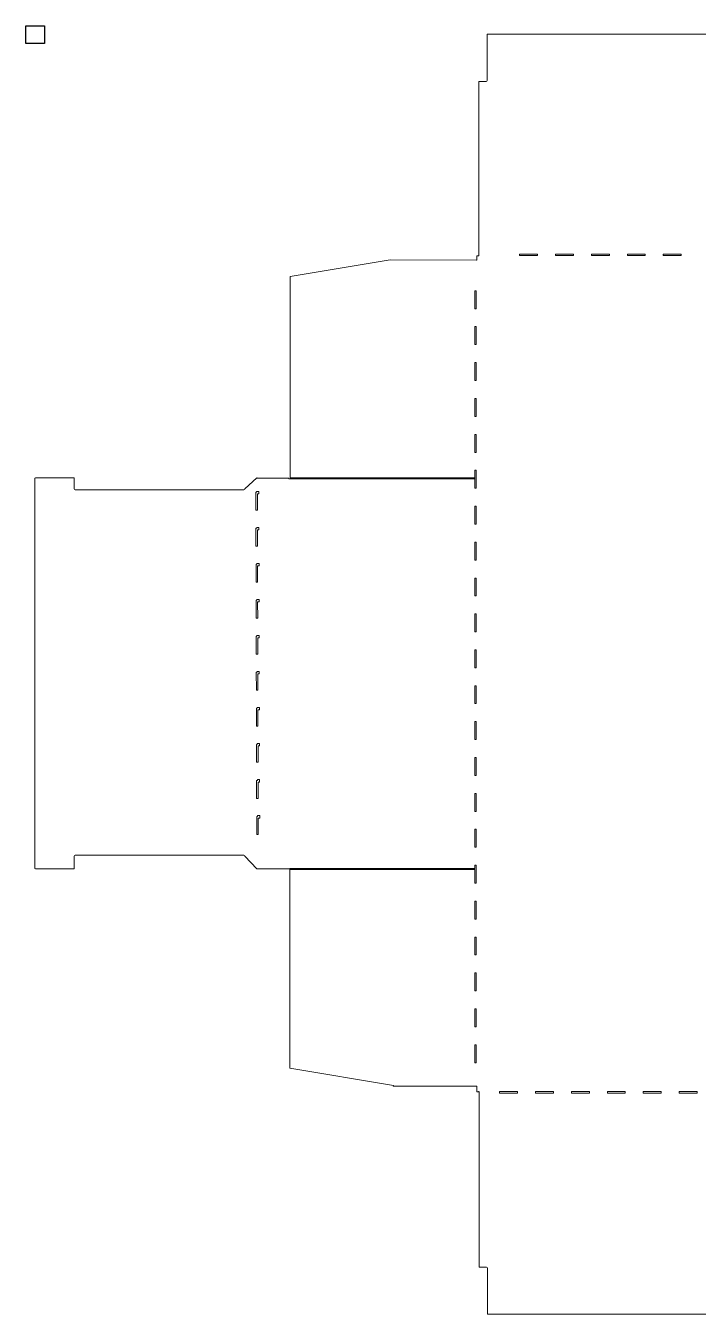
# Model space of a CAD drawing. Header units: centimetres. Extents: x -11.9 to 11.8, y -11.3 to 11.4.
# Drawn here: x -11.92 to -0.08, y -11.28 to 11.43 of the extents above; entities that cross this region are included whole.
import ezdxf

# ---------------------------------------------------------------- set-up
doc = ezdxf.new("R2010")
doc.units = ezdxf.units.CM
doc.header["$MEASUREMENT"] = 0
doc.header["$XCLIPFRAME"] = 0
doc.layers.add('Layer 1', color=7, linetype='Continuous')
picture_1 = doc.add_image_def('image1.jpg', size_in_pixel=(1694, 1624))

msp = doc.modelspace()

# ---------------------------------------------------------------- linework, layer by layer
at = {"layer": 'Layer 1', "lineweight": 20}
for points, knots in [([(-3.79966, 11.27786), (-3.79966, 11.27786), (-3.79966, 10.46261), (-3.79966, 10.46261), (-3.79966, 10.46261), (-3.79966, 10.45348), (-3.80707, 10.4469), (-3.8162, 10.4469), (-3.8162, 10.4469), (-3.8162, 10.4469), (-3.94436, 10.4469), (-3.94436, 10.4469), (-3.94436, 10.4469), (-3.94436, 10.4469), (-3.94436, 7.37608), (-3.94436, 7.37608), (-3.94436, 7.37608), (-3.9452, 7.37621), (-3.94679, 7.37608), (-3.94767, 7.37608), (-3.94767, 7.37608), (-3.94767, 7.37608), (-3.97992, 7.37608), (-3.97992, 7.37608), (-3.97992, 7.37608), (-3.97992, 7.37608), (-3.97992, 7.30084), (-3.97992, 7.30084), (-3.97992, 7.30084), (-3.97992, 7.29934), (-3.98173, 7.29836), (-3.98323, 7.29836), (-3.98323, 7.29836), (-3.98323, 7.29836), (-5.50624, 7.30084), (-5.50624, 7.30084), (-5.50624, 7.30084), (-5.50624, 7.30084), (-7.26572, 7.00732), (-7.26572, 7.00732), (-7.26572, 7.00732), (-7.26572, 7.00732), (-7.26572, 3.46108), (-7.26572, 3.46108), (-7.26572, 3.46108), (-7.26572, 3.46108), (-4.02127, 3.46108), (-4.02127, 3.46108), (-4.02127, 3.46108), (-4.01974, 3.46108), (-4.01879, 3.46013), (-4.01879, 3.4586), (-4.01879, 3.4586), (-4.01879, 3.4586), (-4.01879, 3.4462), (-4.01879, 3.4462), (-4.01879, 3.4462), (-4.01879, 3.44467), (-4.01974, 3.44372), (-4.02127, 3.44372), (-4.02127, 3.44372), (-4.02127, 3.44372), (-7.28722, 3.44372), (-7.28722, 3.44372), (-7.28722, 3.44372), (-7.28875, 3.44372), (-7.2897, 3.44467), (-7.2897, 3.4462), (-7.2897, 3.4462), (-7.2897, 3.4462), (-7.2897, 3.45695), (-7.2897, 3.45695), (-7.2897, 3.45695), (-7.2897, 3.45695), (-7.84036, 3.45695), (-7.84036, 3.45695), (-7.84036, 3.45695), (-7.8422, 3.45695), (-7.8445, 3.45676), (-7.84615, 3.45612), (-7.84615, 3.45612), (-7.84645, 3.45628), (-7.84667, 3.45596), (-7.84698, 3.45612), (-7.84698, 3.45612), (-7.84913, 3.45715), (-7.85186, 3.4586), (-7.85442, 3.4586), (-7.85442, 3.4586), (-7.85442, 3.4586), (-8.06609, 3.26843), (-8.06609, 3.26843), (-8.06609, 3.26843), (-8.06609, 3.2593), (-8.07515, 3.25189), (-8.08428, 3.25189), (-8.08428, 3.25189), (-8.08428, 3.25189), (-11.05423, 3.25189), (-11.05423, 3.25189), (-11.05423, 3.25189), (-11.06336, 3.25189), (-11.07077, 3.25929), (-11.07077, 3.26843), (-11.07077, 3.26843), (-11.07077, 3.26843), (-11.07077, 3.4586), (-11.07077, 3.4586), (-11.07077, 3.4586), (-11.07077, 3.4586), (-11.74959, 3.4586), (-11.74959, 3.4586), (-11.74959, 3.4586), (-11.75872, 3.4586), (-11.76613, 3.4512), (-11.76613, 3.44206), (-11.76613, 3.44206), (-11.76613, 3.44206), (-11.76613, -3.41148), (-11.76613, -3.41148), (-11.76613, -3.41148), (-11.76613, -3.42061), (-11.75873, -3.42802), (-11.74959, -3.42802), (-11.74959, -3.42802), (-11.74959, -3.42802), (-11.07077, -3.42802), (-11.07077, -3.42802), (-11.07077, -3.42802), (-11.07077, -3.42802), (-11.07077, -3.20726), (-11.07077, -3.20726), (-11.07077, -3.20726), (-11.07077, -3.19813), (-11.06337, -3.19072), (-11.05423, -3.19072), (-11.05423, -3.19072), (-11.05423, -3.19072), (-8.08428, -3.19072), (-8.08428, -3.19072), (-8.08428, -3.19072), (-8.07515, -3.19072), (-8.06609, -3.19812), (-8.06609, -3.20726), (-8.06609, -3.20726), (-8.06609, -3.20726), (-7.85442, -3.42802), (-7.85442, -3.42802), (-7.85442, -3.42802), (-7.85258, -3.42802), (-7.85028, -3.42692), (-7.84863, -3.42637), (-7.84863, -3.42637), (-7.84624, -3.42772), (-7.84333, -3.42885), (-7.84036, -3.42885), (-7.84036, -3.42885), (-7.84036, -3.42885), (-7.27481, -3.42885), (-7.27481, -3.42885), (-7.27481, -3.42885), (-7.27481, -3.42415), (-7.27124, -3.42058), (-7.26654, -3.42058), (-7.26654, -3.42058), (-7.26654, -3.42058), (-4.01713, -3.42058), (-4.01713, -3.42058), (-4.01713, -3.42058), (-4.01713, -3.42058), (-4.01713, -3.36518), (-4.01713, -3.36518), (-4.01713, -3.36518), (-4.01713, -3.36518), (-3.99067, -3.36518), (-3.99067, -3.36518), (-3.99067, -3.36518), (-3.99067, -3.36518), (-3.99067, -3.68185), (-3.99067, -3.68185), (-3.99067, -3.68185), (-3.99067, -3.68185), (-4.01713, -3.68185), (-4.01713, -3.68185), (-4.01713, -3.68185), (-4.01713, -3.68185), (-4.01713, -3.44042), (-4.01713, -3.44042), (-4.01713, -3.44042), (-4.01713, -3.44042), (-7.26654, -3.44042), (-7.26654, -3.44042), (-7.26654, -3.44042), (-7.27007, -3.44042), (-7.27187, -3.43768), (-7.27315, -3.43463), (-7.27315, -3.43463), (-7.27432, -3.43697), (-7.2748, -3.44004), (-7.2748, -3.4429), (-7.2748, -3.4429), (-7.2748, -3.4429), (-7.2748, -6.94036), (-7.2748, -6.94036), (-7.2748, -6.94036), (-7.2748, -6.94036), (-5.44835, -7.24546), (-5.44835, -7.24546), (-5.44835, -7.24546), (-5.44835, -7.24546), (-5.45, -7.25704), (-5.45, -7.25704), (-5.45, -7.25704), (-5.45, -7.25704), (-3.97991, -7.25952), (-3.97991, -7.25952), (-3.97991, -7.25952), (-3.97841, -7.25952), (-3.97742, -7.2605), (-3.97743, -7.262), (-3.97743, -7.262), (-3.97743, -7.262), (-3.97743, -7.35874), (-3.97743, -7.35874), (-3.97743, -7.35874), (-3.97743, -7.35874), (-3.95676, -7.35874), (-3.95676, -7.35874), (-3.95676, -7.35874), (-3.95054, -7.35874), (-3.94469, -7.3547), (-3.94188, -7.34964), (-3.94188, -7.34964), (-3.94188, -7.34964), (-3.94188, -7.35543), (-3.94188, -7.35543), (-3.94188, -7.35543), (-3.94188, -7.35931), (-3.94162, -7.36338), (-3.9394, -7.36618), (-3.9394, -7.36618), (-3.93953, -7.36704), (-3.9394, -7.36779), (-3.9394, -7.36866), (-3.9394, -7.36866), (-3.9394, -7.36866), (-3.9394, -10.44692), (-3.9394, -10.44692), (-3.9394, -10.44692), (-3.9394, -10.44692), (-3.81042, -10.44692), (-3.81042, -10.44692), (-3.81042, -10.44692), (-3.80129, -10.44692), (-3.79388, -10.45433), (-3.79388, -10.46346), (-3.79388, -10.46346), (-3.79388, -10.46346), (-3.79388, -11.27788), (-3.79388, -11.27788), (-3.79388, -11.27788), (-3.79388, -11.27788), (3.77734, -11.27788), (3.77734, -11.27788), (3.77734, -11.27788), (3.77734, -11.27788), (3.77734, -10.46346), (3.77734, -10.46346), (3.77734, -10.46346), (3.77734, -10.45433), (3.78475, -10.44692), (3.79388, -10.44692), (3.79388, -10.44692), (3.79388, -10.44692), (3.95346, -10.44692), (3.95346, -10.44692), (3.95346, -10.44692), (3.95346, -10.44692), (3.95346, -7.36866), (3.95346, -7.36866), (3.95346, -7.36866), (3.95346, -7.3651), (3.95122, -7.36167), (3.94933, -7.35874), (3.94933, -7.35874), (3.94966, -7.35744), (3.95098, -7.35684), (3.95098, -7.35543), (3.95098, -7.35543), (3.95098, -7.35543), (3.95098, -7.35212), (3.95098, -7.35212), (3.95098, -7.35212), (3.954, -7.35587), (3.95817, -7.35791), (3.96338, -7.35791), (3.96338, -7.35791), (3.96338, -7.35791), (3.97992, -7.35791), (3.97992, -7.35791), (3.97992, -7.35791), (3.97992, -7.35791), (3.98075, -7.25621), (3.98075, -7.25621), (3.98075, -7.25621), (3.98075, -7.25471), (3.98256, -7.25373), (3.98406, -7.25373), (3.98406, -7.25373), (3.98406, -7.25373), (5.35659, -7.25621), (5.35659, -7.25621), (5.35659, -7.25621), (5.35659, -7.25621), (5.35494, -7.24629), (5.35494, -7.24629), (5.35494, -7.24629), (5.35493, -7.24624), (5.35571, -7.24548), (5.35577, -7.24546), (5.35577, -7.24546), (5.35577, -7.24546), (7.28227, -6.92383), (7.28227, -6.92383), (7.28227, -6.92383), (7.28227, -6.92383), (7.28227, -3.44125), (7.28227, -3.44125), (7.28227, -3.44125), (7.28227, -3.43768), (7.28114, -3.43485), (7.27896, -3.43215), (7.27896, -3.43215), (7.27896, -3.43683), (7.27372, -3.44042), (7.26904, -3.44042), (7.26904, -3.44042), (7.26904, -3.44042), (3.9419, -3.44042), (3.9419, -3.44042), (3.9419, -3.44042), (3.9419, -3.44042), (3.9419, -3.48672), (3.9419, -3.48672), (3.9419, -3.48672), (3.9419, -3.48672), (3.91544, -3.48672), (3.91544, -3.48672), (3.91544, -3.48672), (3.91544, -3.48672), (3.91544, -3.17087), (3.91544, -3.17087), (3.91544, -3.17087), (3.91544, -3.17087), (3.9419, -3.17087), (3.9419, -3.17087), (3.9419, -3.17087), (3.9419, -3.17087), (3.9419, -3.42057), (3.9419, -3.42057), (3.9419, -3.42057), (3.9419, -3.42057), (7.26904, -3.42057), (7.26904, -3.42057), (7.26904, -3.42057), (7.27302, -3.42057), (7.2764, -3.42432), (7.27731, -3.42801), (7.27731, -3.42801), (7.27731, -3.42801), (7.85195, -3.42801), (7.85195, -3.42801), (7.85195, -3.42801), (7.86108, -3.42801), (7.86849, -3.42061), (7.86849, -3.41147), (7.86849, -3.41147), (7.86849, -3.41147), (7.86849, -3.40486), (7.86849, -3.40486), (7.86849, -3.40486), (7.86849, -3.40486), (8.0661, -3.19898), (8.0661, -3.19898), (8.0661, -3.19898), (8.0661, -3.18985), (8.07433, -3.18244), (8.08346, -3.18244), (8.08346, -3.18244), (8.08346, -3.18244), (11.05423, -3.18244), (11.05423, -3.18244), (11.05423, -3.18244), (11.06336, -3.18244), (11.06994, -3.18984), (11.06994, -3.19898), (11.06994, -3.19898), (11.06994, -3.19898), (11.06994, -3.41974), (11.06994, -3.41974), (11.06994, -3.41974), (11.06994, -3.41974), (11.74959, -3.41974), (11.74959, -3.41974), (11.74959, -3.41974), (11.75872, -3.41974), (11.76613, -3.41234), (11.76613, -3.4032), (11.76613, -3.4032), (11.76613, -3.4032), (11.76613, 3.45034), (11.76613, 3.45034), (11.76613, 3.45034), (11.76613, 3.45947), (11.75872, 3.46688), (11.74959, 3.46688), (11.74959, 3.46688), (11.74959, 3.46688), (11.06994, 3.46688), (11.06994, 3.46688), (11.06994, 3.46688), (11.06994, 3.46688), (11.06994, 3.27671), (11.06994, 3.27671), (11.06994, 3.27671), (11.06994, 3.26758), (11.06336, 3.26017), (11.05423, 3.26017), (11.05423, 3.26017), (11.05423, 3.26017), (8.08346, 3.26017), (8.08346, 3.26017), (8.08346, 3.26017), (8.07433, 3.26017), (8.0661, 3.26757), (8.0661, 3.27671), (8.0661, 3.27671), (8.0661, 3.27671), (7.85361, 3.46688), (7.85361, 3.46688), (7.85361, 3.46688), (7.8474, 3.46688), (7.84318, 3.46364), (7.84038, 3.45861), (7.84038, 3.45861), (7.84038, 3.45861), (7.27318, 3.45861), (7.27318, 3.45861), (7.27318, 3.45861), (7.27318, 3.45861), (7.27318, 3.44621), (7.27318, 3.44621), (7.27318, 3.44621), (7.27318, 3.44468), (7.27223, 3.44373), (7.2707, 3.44373), (7.2707, 3.44373), (7.2707, 3.44373), (4.01798, 3.44373), (4.01798, 3.44373), (4.01798, 3.44373), (4.01645, 3.44373), (4.0155, 3.44468), (4.0155, 3.44621), (4.0155, 3.44621), (4.0155, 3.44621), (4.0155, 3.45861), (4.0155, 3.45861), (4.0155, 3.45861), (4.0155, 3.46014), (4.01645, 3.46109), (4.01798, 3.46109), (4.01798, 3.46109), (4.01798, 3.46109), (7.26905, 3.46109), (7.26905, 3.46109), (7.26905, 3.46109), (7.26905, 3.46109), (7.26905, 7.02222), (7.26905, 7.02222), (7.26905, 7.02222), (7.26905, 7.02222), (5.51784, 7.31492), (5.51784, 7.31492), (5.51784, 7.31492), (5.51784, 7.31492), (3.98243, 7.3174), (3.98243, 7.3174), (3.98243, 7.3174), (3.98093, 7.3174), (3.97995, 7.31921), (3.97995, 7.32071), (3.97995, 7.32071), (3.97995, 7.32071), (3.97995, 7.37611), (3.97995, 7.37611), (3.97995, 7.37611), (3.97995, 7.37611), (3.95101, 7.37611), (3.95101, 7.37611), (3.95101, 7.37611), (3.95013, 7.37611), (3.94937, 7.37624), (3.94853, 7.37611), (3.94853, 7.37611), (3.94853, 7.37611), (3.94853, 10.44693), (3.94853, 10.44693), (3.94853, 10.44693), (3.94853, 10.44693), (3.78813, 10.44693), (3.78813, 10.44693), (3.78813, 10.44693), (3.779, 10.44693), (3.77159, 10.45351), (3.77159, 10.46264), (3.77159, 10.46264), (3.77159, 10.46264), (3.77159, 11.27789), (3.77159, 11.27789), (3.77159, 11.27789), (3.77159, 11.27789), (-3.79963, 11.27789), (-3.79963, 11.27789), (-3.79963, 11.27789), (-3.79963, 11.27789), (-3.79966, 11.27786), (-3.79966, 11.27786)], [0, 0, 0, 0, 0.0075188, 0.0075188, 0.0075188, 0.0075188, 0.01503759, 0.01503759, 0.01503759, 0.01503759, 0.02255639, 0.02255639, 0.02255639, 0.02255639, 0.03007519, 0.03007519, 0.03007519, 0.03007519, 0.03759398, 0.03759398, 0.03759398, 0.03759398, 0.04511278, 0.04511278, 0.04511278, 0.04511278, 0.05263158, 0.05263158, 0.05263158, 0.05263158, 0.06015038, 0.06015038, 0.06015038, 0.06015038, 0.06766917, 0.06766917, 0.06766917, 0.06766917, 0.07518797, 0.07518797, 0.07518797, 0.07518797, 0.08270677, 0.08270677, 0.08270677, 0.08270677, 0.09022556, 0.09022556, 0.09022556, 0.09022556, 0.09774436, 0.09774436, 0.09774436, 0.09774436, 0.10526316, 0.10526316, 0.10526316, 0.10526316, 0.11278195, 0.11278195, 0.11278195, 0.11278195, 0.12030075, 0.12030075, 0.12030075, 0.12030075, 0.12781955, 0.12781955, 0.12781955, 0.12781955, 0.13533835, 0.13533835, 0.13533835, 0.13533835, 0.14285714, 0.14285714, 0.14285714, 0.14285714, 0.15037594, 0.15037594, 0.15037594, 0.15037594, 0.15789474, 0.15789474, 0.15789474, 0.15789474, 0.16541353, 0.16541353, 0.16541353, 0.16541353, 0.17293233, 0.17293233, 0.17293233, 0.17293233, 0.18045113, 0.18045113, 0.18045113, 0.18045113, 0.18796992, 0.18796992, 0.18796992, 0.18796992, 0.19548872, 0.19548872, 0.19548872, 0.19548872, 0.20300752, 0.20300752, 0.20300752, 0.20300752, 0.21052632, 0.21052632, 0.21052632, 0.21052632, 0.21804511, 0.21804511, 0.21804511, 0.21804511, 0.22556391, 0.22556391, 0.22556391, 0.22556391, 0.23308271, 0.23308271, 0.23308271, 0.23308271, 0.2406015, 0.2406015, 0.2406015, 0.2406015, 0.2481203, 0.2481203, 0.2481203, 0.2481203, 0.2556391, 0.2556391, 0.2556391, 0.2556391, 0.26315789, 0.26315789, 0.26315789, 0.26315789, 0.27067669, 0.27067669, 0.27067669, 0.27067669, 0.27819549, 0.27819549, 0.27819549, 0.27819549, 0.28571429, 0.28571429, 0.28571429, 0.28571429, 0.29323308, 0.29323308, 0.29323308, 0.29323308, 0.30075188, 0.30075188, 0.30075188, 0.30075188, 0.30827068, 0.30827068, 0.30827068, 0.30827068, 0.31578947, 0.31578947, 0.31578947, 0.31578947, 0.32330827, 0.32330827, 0.32330827, 0.32330827, 0.33082707, 0.33082707, 0.33082707, 0.33082707, 0.33834586, 0.33834586, 0.33834586, 0.33834586, 0.34586466, 0.34586466, 0.34586466, 0.34586466, 0.35338346, 0.35338346, 0.35338346, 0.35338346, 0.36090226, 0.36090226, 0.36090226, 0.36090226, 0.36842105, 0.36842105, 0.36842105, 0.36842105, 0.37593985, 0.37593985, 0.37593985, 0.37593985, 0.38345865, 0.38345865, 0.38345865, 0.38345865, 0.39097744, 0.39097744, 0.39097744, 0.39097744, 0.39849624, 0.39849624, 0.39849624, 0.39849624, 0.40601504, 0.40601504, 0.40601504, 0.40601504, 0.41353383, 0.41353383, 0.41353383, 0.41353383, 0.42105263, 0.42105263, 0.42105263, 0.42105263, 0.42857143, 0.42857143, 0.42857143, 0.42857143, 0.43609023, 0.43609023, 0.43609023, 0.43609023, 0.44360902, 0.44360902, 0.44360902, 0.44360902, 0.45112782, 0.45112782, 0.45112782, 0.45112782, 0.45864662, 0.45864662, 0.45864662, 0.45864662, 0.46616541, 0.46616541, 0.46616541, 0.46616541, 0.47368421, 0.47368421, 0.47368421, 0.47368421, 0.48120301, 0.48120301, 0.48120301, 0.48120301, 0.4887218, 0.4887218, 0.4887218, 0.4887218, 0.4962406, 0.4962406, 0.4962406, 0.4962406, 0.5037594, 0.5037594, 0.5037594, 0.5037594, 0.5112782, 0.5112782, 0.5112782, 0.5112782, 0.51879699, 0.51879699, 0.51879699, 0.51879699, 0.52631579, 0.52631579, 0.52631579, 0.52631579, 0.53383459, 0.53383459, 0.53383459, 0.53383459, 0.54135338, 0.54135338, 0.54135338, 0.54135338, 0.54887218, 0.54887218, 0.54887218, 0.54887218, 0.55639098, 0.55639098, 0.55639098, 0.55639098, 0.56390977, 0.56390977, 0.56390977, 0.56390977, 0.57142857, 0.57142857, 0.57142857, 0.57142857, 0.57894737, 0.57894737, 0.57894737, 0.57894737, 0.58646617, 0.58646617, 0.58646617, 0.58646617, 0.59398496, 0.59398496, 0.59398496, 0.59398496, 0.60150376, 0.60150376, 0.60150376, 0.60150376, 0.60902256, 0.60902256, 0.60902256, 0.60902256, 0.61654135, 0.61654135, 0.61654135, 0.61654135, 0.62406015, 0.62406015, 0.62406015, 0.62406015, 0.63157895, 0.63157895, 0.63157895, 0.63157895, 0.63909774, 0.63909774, 0.63909774, 0.63909774, 0.64661654, 0.64661654, 0.64661654, 0.64661654, 0.65413534, 0.65413534, 0.65413534, 0.65413534, 0.66165414, 0.66165414, 0.66165414, 0.66165414, 0.66917293, 0.66917293, 0.66917293, 0.66917293, 0.67669173, 0.67669173, 0.67669173, 0.67669173, 0.68421053, 0.68421053, 0.68421053, 0.68421053, 0.69172932, 0.69172932, 0.69172932, 0.69172932, 0.69924812, 0.69924812, 0.69924812, 0.69924812, 0.70676692, 0.70676692, 0.70676692, 0.70676692, 0.71428571, 0.71428571, 0.71428571, 0.71428571, 0.72180451, 0.72180451, 0.72180451, 0.72180451, 0.72932331, 0.72932331, 0.72932331, 0.72932331, 0.73684211, 0.73684211, 0.73684211, 0.73684211, 0.7443609, 0.7443609, 0.7443609, 0.7443609, 0.7518797, 0.7518797, 0.7518797, 0.7518797, 0.7593985, 0.7593985, 0.7593985, 0.7593985, 0.76691729, 0.76691729, 0.76691729, 0.76691729, 0.77443609, 0.77443609, 0.77443609, 0.77443609, 0.78195489, 0.78195489, 0.78195489, 0.78195489, 0.78947368, 0.78947368, 0.78947368, 0.78947368, 0.79699248, 0.79699248, 0.79699248, 0.79699248, 0.80451128, 0.80451128, 0.80451128, 0.80451128, 0.81203008, 0.81203008, 0.81203008, 0.81203008, 0.81954887, 0.81954887, 0.81954887, 0.81954887, 0.82706767, 0.82706767, 0.82706767, 0.82706767, 0.83458647, 0.83458647, 0.83458647, 0.83458647, 0.84210526, 0.84210526, 0.84210526, 0.84210526, 0.84962406, 0.84962406, 0.84962406, 0.84962406, 0.85714286, 0.85714286, 0.85714286, 0.85714286, 0.86466165, 0.86466165, 0.86466165, 0.86466165, 0.87218045, 0.87218045, 0.87218045, 0.87218045, 0.87969925, 0.87969925, 0.87969925, 0.87969925, 0.88721805, 0.88721805, 0.88721805, 0.88721805, 0.89473684, 0.89473684, 0.89473684, 0.89473684, 0.90225564, 0.90225564, 0.90225564, 0.90225564, 0.90977444, 0.90977444, 0.90977444, 0.90977444, 0.91729323, 0.91729323, 0.91729323, 0.91729323, 0.92481203, 0.92481203, 0.92481203, 0.92481203, 0.93233083, 0.93233083, 0.93233083, 0.93233083, 0.93984962, 0.93984962, 0.93984962, 0.93984962, 0.94736842, 0.94736842, 0.94736842, 0.94736842, 0.95488722, 0.95488722, 0.95488722, 0.95488722, 0.96240602, 0.96240602, 0.96240602, 0.96240602, 0.96992481, 0.96992481, 0.96992481, 0.96992481, 0.97744361, 0.97744361, 0.97744361, 0.97744361, 0.98496241, 0.98496241, 0.98496241, 0.98496241, 1, 1, 1, 1]), ([(-3.22585, 7.40337), (-3.22585, 7.40337), (-2.90918, 7.40337), (-2.90918, 7.40337), (-2.90918, 7.40337), (-2.90918, 7.40337), (-2.90918, 7.37691), (-2.90918, 7.37691), (-2.90918, 7.37691), (-2.90918, 7.37691), (-3.22585, 7.37691), (-3.22585, 7.37691), (-3.22585, 7.37691), (-3.22585, 7.37691), (-3.22585, 7.40337), (-3.22585, 7.40337)], [0, 0, 0, 0, 0.2, 0.2, 0.2, 0.2, 0.4, 0.4, 0.4, 0.4, 0.6, 0.6, 0.6, 0.6, 1, 1, 1, 1]), ([(-2.59333, 7.40337), (-2.59333, 7.40337), (-2.27666, 7.40337), (-2.27666, 7.40337), (-2.27666, 7.40337), (-2.27666, 7.40337), (-2.27666, 7.37691), (-2.27666, 7.37691), (-2.27666, 7.37691), (-2.27666, 7.37691), (-2.59333, 7.37691), (-2.59333, 7.37691), (-2.59333, 7.37691), (-2.59333, 7.37691), (-2.59333, 7.40337), (-2.59333, 7.40337)], [0, 0, 0, 0, 0.2, 0.2, 0.2, 0.2, 0.4, 0.4, 0.4, 0.4, 0.6, 0.6, 0.6, 0.6, 1, 1, 1, 1]), ([(-1.96081, 7.40337), (-1.96081, 7.40337), (-1.64414, 7.40337), (-1.64414, 7.40337), (-1.64414, 7.40337), (-1.64414, 7.40337), (-1.64414, 7.37691), (-1.64414, 7.37691), (-1.64414, 7.37691), (-1.64414, 7.37691), (-1.96081, 7.37691), (-1.96081, 7.37691), (-1.96081, 7.37691), (-1.96081, 7.37691), (-1.96081, 7.40337), (-1.96081, 7.40337)], [0, 0, 0, 0, 0.2, 0.2, 0.2, 0.2, 0.4, 0.4, 0.4, 0.4, 0.6, 0.6, 0.6, 0.6, 1, 1, 1, 1]), ([(-1.32746, 7.40337), (-1.32746, 7.40337), (-1.01161, 7.40337), (-1.01161, 7.40337), (-1.01161, 7.40337), (-1.01161, 7.40337), (-1.01161, 7.37691), (-1.01161, 7.37691), (-1.01161, 7.37691), (-1.01161, 7.37691), (-1.32746, 7.37691), (-1.32746, 7.37691), (-1.32746, 7.37691), (-1.32746, 7.37691), (-1.32746, 7.40337), (-1.32746, 7.40337)], [0, 0, 0, 0, 0.2, 0.2, 0.2, 0.2, 0.4, 0.4, 0.4, 0.4, 0.6, 0.6, 0.6, 0.6, 1, 1, 1, 1]), ([(-0.69494, 7.40337), (-0.69494, 7.40337), (-0.37909, 7.40337), (-0.37909, 7.40337), (-0.37909, 7.40337), (-0.37909, 7.40337), (-0.37909, 7.37691), (-0.37909, 7.37691), (-0.37909, 7.37691), (-0.37909, 7.37691), (-0.69494, 7.37691), (-0.69494, 7.37691), (-0.69494, 7.37691), (-0.69494, 7.37691), (-0.69494, 7.40337), (-0.69494, 7.40337)], [0, 0, 0, 0, 0.2, 0.2, 0.2, 0.2, 0.4, 0.4, 0.4, 0.4, 0.6, 0.6, 0.6, 0.6, 1, 1, 1, 1]), ([(-4.01712, 6.75762), (-4.01712, 6.75762), (-3.99066, 6.75762), (-3.99066, 6.75762), (-3.99066, 6.75762), (-3.99066, 6.75762), (-3.99066, 6.44095), (-3.99066, 6.44095), (-3.99066, 6.44095), (-3.99066, 6.44095), (-4.01712, 6.44095), (-4.01712, 6.44095), (-4.01712, 6.44095), (-4.01712, 6.44095), (-4.01712, 6.75762), (-4.01712, 6.75762)], [0, 0, 0, 0, 0.2, 0.2, 0.2, 0.2, 0.4, 0.4, 0.4, 0.4, 0.6, 0.6, 0.6, 0.6, 1, 1, 1, 1]), ([(-4.01712, 6.1251), (-4.01712, 6.1251), (-3.99066, 6.1251), (-3.99066, 6.1251), (-3.99066, 6.1251), (-3.99066, 6.1251), (-3.99066, 5.80843), (-3.99066, 5.80843), (-3.99066, 5.80843), (-3.99066, 5.80843), (-4.01712, 5.80843), (-4.01712, 5.80843), (-4.01712, 5.80843), (-4.01712, 5.80843), (-4.01712, 6.1251), (-4.01712, 6.1251)], [0, 0, 0, 0, 0.2, 0.2, 0.2, 0.2, 0.4, 0.4, 0.4, 0.4, 0.6, 0.6, 0.6, 0.6, 1, 1, 1, 1]), ([(-4.01712, 5.49176), (-4.01712, 5.49176), (-3.99066, 5.49176), (-3.99066, 5.49176), (-3.99066, 5.49176), (-3.99066, 5.49176), (-3.99066, 5.17591), (-3.99066, 5.17591), (-3.99066, 5.17591), (-3.99066, 5.17591), (-4.01712, 5.17591), (-4.01712, 5.17591), (-4.01712, 5.17591), (-4.01712, 5.17591), (-4.01712, 5.49176), (-4.01712, 5.49176)], [0, 0, 0, 0, 0.2, 0.2, 0.2, 0.2, 0.4, 0.4, 0.4, 0.4, 0.6, 0.6, 0.6, 0.6, 1, 1, 1, 1]), ([(-4.01712, 4.85924), (-4.01712, 4.85924), (-3.99066, 4.85924), (-3.99066, 4.85924), (-3.99066, 4.85924), (-3.99066, 4.85924), (-3.99066, 4.54339), (-3.99066, 4.54339), (-3.99066, 4.54339), (-3.99066, 4.54339), (-4.01712, 4.54339), (-4.01712, 4.54339), (-4.01712, 4.54339), (-4.01712, 4.54339), (-4.01712, 4.85924), (-4.01712, 4.85924)], [0, 0, 0, 0, 0.2, 0.2, 0.2, 0.2, 0.4, 0.4, 0.4, 0.4, 0.6, 0.6, 0.6, 0.6, 1, 1, 1, 1]), ([(-4.01712, 4.22672), (-4.01712, 4.22672), (-3.99066, 4.22672), (-3.99066, 4.22672), (-3.99066, 4.22672), (-3.99066, 4.22672), (-3.99066, 3.91005), (-3.99066, 3.91005), (-3.99066, 3.91005), (-3.99066, 3.91005), (-4.01712, 3.91005), (-4.01712, 3.91005), (-4.01712, 3.91005), (-4.01712, 3.91005), (-4.01712, 4.22672), (-4.01712, 4.22672)], [0, 0, 0, 0, 0.2, 0.2, 0.2, 0.2, 0.4, 0.4, 0.4, 0.4, 0.6, 0.6, 0.6, 0.6, 1, 1, 1, 1]), ([(-4.01712, 3.5942), (-4.01712, 3.5942), (-3.99066, 3.5942), (-3.99066, 3.5942), (-3.99066, 3.5942), (-3.99066, 3.5942), (-3.99066, 3.27753), (-3.99066, 3.27753), (-3.99066, 3.27753), (-3.99066, 3.27753), (-4.01712, 3.27753), (-4.01712, 3.27753), (-4.01712, 3.27753), (-4.01712, 3.27753), (-4.01712, 3.5942), (-4.01712, 3.5942)], [0, 0, 0, 0, 0.2, 0.2, 0.2, 0.2, 0.4, 0.4, 0.4, 0.4, 0.6, 0.6, 0.6, 0.6, 1, 1, 1, 1]), ([(-7.85771, 3.22296), (-7.85771, 3.22296), (-7.83125, 3.22296), (-7.83125, 3.22296), (-7.83125, 3.22296), (-7.83125, 3.22296), (-7.81802, 3.22296), (-7.81802, 3.22296), (-7.81802, 3.22296), (-7.81802, 3.22296), (-7.81802, 3.20973), (-7.81802, 3.20973), (-7.81802, 3.20973), (-7.81802, 3.20973), (-7.81802, 3.18079), (-7.81802, 3.18079), (-7.81802, 3.18079), (-7.81802, 3.18079), (-7.84448, 3.18079), (-7.84448, 3.18079), (-7.84448, 3.18079), (-7.84448, 3.18079), (-7.84365, 2.89306), (-7.84365, 2.89306), (-7.84365, 2.89306), (-7.84365, 2.89306), (-7.87011, 2.89306), (-7.87011, 2.89306), (-7.87011, 2.89306), (-7.87011, 2.89306), (-7.87094, 3.20973), (-7.87094, 3.20973), (-7.87094, 3.20973), (-7.87094, 3.20973), (-7.85771, 3.20973), (-7.85771, 3.20973), (-7.85771, 3.20973), (-7.85771, 3.20973), (-7.85771, 3.22296), (-7.85771, 3.22296)], [0, 0, 0, 0, 0.09090909, 0.09090909, 0.09090909, 0.09090909, 0.18181818, 0.18181818, 0.18181818, 0.18181818, 0.27272727, 0.27272727, 0.27272727, 0.27272727, 0.36363636, 0.36363636, 0.36363636, 0.36363636, 0.45454545, 0.45454545, 0.45454545, 0.45454545, 0.54545455, 0.54545455, 0.54545455, 0.54545455, 0.63636364, 0.63636364, 0.63636364, 0.63636364, 0.72727273, 0.72727273, 0.72727273, 0.72727273, 0.81818182, 0.81818182, 0.81818182, 0.81818182, 1, 1, 1, 1]), ([(-4.01712, 2.96168), (-4.01712, 2.96168), (-3.99066, 2.96168), (-3.99066, 2.96168), (-3.99066, 2.96168), (-3.99066, 2.96168), (-3.99066, 2.64501), (-3.99066, 2.64501), (-3.99066, 2.64501), (-3.99066, 2.64501), (-4.01712, 2.64501), (-4.01712, 2.64501), (-4.01712, 2.64501), (-4.01712, 2.64501), (-4.01712, 2.96168), (-4.01712, 2.96168)], [0, 0, 0, 0, 0.2, 0.2, 0.2, 0.2, 0.4, 0.4, 0.4, 0.4, 0.6, 0.6, 0.6, 0.6, 1, 1, 1, 1]), ([(-7.85606, 2.58796), (-7.85606, 2.58796), (-7.8296, 2.58796), (-7.8296, 2.58796), (-7.8296, 2.58796), (-7.8296, 2.58796), (-7.81637, 2.58796), (-7.81637, 2.58796), (-7.81637, 2.58796), (-7.81637, 2.58796), (-7.81637, 2.57473), (-7.81637, 2.57473), (-7.81637, 2.57473), (-7.81637, 2.57473), (-7.81637, 2.54579), (-7.81637, 2.54579), (-7.81637, 2.54579), (-7.81637, 2.54579), (-7.84283, 2.54579), (-7.84283, 2.54579), (-7.84283, 2.54579), (-7.84283, 2.54579), (-7.842, 2.25806), (-7.842, 2.25806), (-7.842, 2.25806), (-7.842, 2.25806), (-7.86846, 2.25806), (-7.86846, 2.25806), (-7.86846, 2.25806), (-7.86846, 2.25806), (-7.86929, 2.57473), (-7.86929, 2.57473), (-7.86929, 2.57473), (-7.86929, 2.57473), (-7.85606, 2.57473), (-7.85606, 2.57473), (-7.85606, 2.57473), (-7.85606, 2.57473), (-7.85606, 2.58796), (-7.85606, 2.58796)], [0, 0, 0, 0, 0.09090909, 0.09090909, 0.09090909, 0.09090909, 0.18181818, 0.18181818, 0.18181818, 0.18181818, 0.27272727, 0.27272727, 0.27272727, 0.27272727, 0.36363636, 0.36363636, 0.36363636, 0.36363636, 0.45454545, 0.45454545, 0.45454545, 0.45454545, 0.54545455, 0.54545455, 0.54545455, 0.54545455, 0.63636364, 0.63636364, 0.63636364, 0.63636364, 0.72727273, 0.72727273, 0.72727273, 0.72727273, 0.81818182, 0.81818182, 0.81818182, 0.81818182, 1, 1, 1, 1]), ([(-4.01712, 2.32833), (-4.01712, 2.32833), (-3.99066, 2.32833), (-3.99066, 2.32833), (-3.99066, 2.32833), (-3.99066, 2.32833), (-3.99066, 2.01248), (-3.99066, 2.01248), (-3.99066, 2.01248), (-3.99066, 2.01248), (-4.01712, 2.01248), (-4.01712, 2.01248), (-4.01712, 2.01248), (-4.01712, 2.01248), (-4.01712, 2.32833), (-4.01712, 2.32833)], [0, 0, 0, 0, 0.2, 0.2, 0.2, 0.2, 0.4, 0.4, 0.4, 0.4, 0.6, 0.6, 0.6, 0.6, 1, 1, 1, 1]), ([(-7.8544, 1.95296), (-7.8544, 1.95296), (-7.82794, 1.95296), (-7.82794, 1.95296), (-7.82794, 1.95296), (-7.82794, 1.95296), (-7.81471, 1.95296), (-7.81471, 1.95296), (-7.81471, 1.95296), (-7.81471, 1.95296), (-7.81471, 1.93973), (-7.81471, 1.93973), (-7.81471, 1.93973), (-7.81471, 1.93973), (-7.81471, 1.91079), (-7.81471, 1.91079), (-7.81471, 1.91079), (-7.81471, 1.91079), (-7.84117, 1.91079), (-7.84117, 1.91079), (-7.84117, 1.91079), (-7.84117, 1.91079), (-7.84034, 1.62306), (-7.84034, 1.62306), (-7.84034, 1.62306), (-7.84034, 1.62306), (-7.8668, 1.62306), (-7.8668, 1.62306), (-7.8668, 1.62306), (-7.8668, 1.62306), (-7.86763, 1.93973), (-7.86763, 1.93973), (-7.86763, 1.93973), (-7.86763, 1.93973), (-7.8544, 1.93973), (-7.8544, 1.93973), (-7.8544, 1.93973), (-7.8544, 1.93973), (-7.8544, 1.95296), (-7.8544, 1.95296)], [0, 0, 0, 0, 0.09090909, 0.09090909, 0.09090909, 0.09090909, 0.18181818, 0.18181818, 0.18181818, 0.18181818, 0.27272727, 0.27272727, 0.27272727, 0.27272727, 0.36363636, 0.36363636, 0.36363636, 0.36363636, 0.45454545, 0.45454545, 0.45454545, 0.45454545, 0.54545455, 0.54545455, 0.54545455, 0.54545455, 0.63636364, 0.63636364, 0.63636364, 0.63636364, 0.72727273, 0.72727273, 0.72727273, 0.72727273, 0.81818182, 0.81818182, 0.81818182, 0.81818182, 1, 1, 1, 1]), ([(-4.01712, 1.69581), (-4.01712, 1.69581), (-3.99066, 1.69581), (-3.99066, 1.69581), (-3.99066, 1.69581), (-3.99066, 1.69581), (-3.99066, 1.37996), (-3.99066, 1.37996), (-3.99066, 1.37996), (-3.99066, 1.37996), (-4.01712, 1.37996), (-4.01712, 1.37996), (-4.01712, 1.37996), (-4.01712, 1.37996), (-4.01712, 1.69581), (-4.01712, 1.69581)], [0, 0, 0, 0, 0.2, 0.2, 0.2, 0.2, 0.4, 0.4, 0.4, 0.4, 0.6, 0.6, 0.6, 0.6, 1, 1, 1, 1]), ([(-7.85275, 1.31796), (-7.85275, 1.31796), (-7.82629, 1.31796), (-7.82629, 1.31796), (-7.82629, 1.31796), (-7.82629, 1.31796), (-7.81306, 1.31796), (-7.81306, 1.31796), (-7.81306, 1.31796), (-7.81306, 1.31796), (-7.81306, 1.30473), (-7.81306, 1.30473), (-7.81306, 1.30473), (-7.81306, 1.30473), (-7.81306, 1.27579), (-7.81306, 1.27579), (-7.81306, 1.27579), (-7.81306, 1.27579), (-7.83952, 1.27579), (-7.83952, 1.27579), (-7.83952, 1.27579), (-7.83952, 1.27579), (-7.83869, 0.98806), (-7.83869, 0.98806), (-7.83869, 0.98806), (-7.83869, 0.98806), (-7.86515, 0.98806), (-7.86515, 0.98806), (-7.86515, 0.98806), (-7.86515, 0.98806), (-7.86598, 1.30473), (-7.86598, 1.30473), (-7.86598, 1.30473), (-7.86598, 1.30473), (-7.85275, 1.30473), (-7.85275, 1.30473), (-7.85275, 1.30473), (-7.85275, 1.30473), (-7.85275, 1.31796), (-7.85275, 1.31796)], [0, 0, 0, 0, 0.09090909, 0.09090909, 0.09090909, 0.09090909, 0.18181818, 0.18181818, 0.18181818, 0.18181818, 0.27272727, 0.27272727, 0.27272727, 0.27272727, 0.36363636, 0.36363636, 0.36363636, 0.36363636, 0.45454545, 0.45454545, 0.45454545, 0.45454545, 0.54545455, 0.54545455, 0.54545455, 0.54545455, 0.63636364, 0.63636364, 0.63636364, 0.63636364, 0.72727273, 0.72727273, 0.72727273, 0.72727273, 0.81818182, 0.81818182, 0.81818182, 0.81818182, 1, 1, 1, 1]), ([(-4.01712, 1.06329), (-4.01712, 1.06329), (-3.99066, 1.06329), (-3.99066, 1.06329), (-3.99066, 1.06329), (-3.99066, 1.06329), (-3.99066, 0.74662), (-3.99066, 0.74662), (-3.99066, 0.74662), (-3.99066, 0.74662), (-4.01712, 0.74662), (-4.01712, 0.74662), (-4.01712, 0.74662), (-4.01712, 0.74662), (-4.01712, 1.06329), (-4.01712, 1.06329)], [0, 0, 0, 0, 0.2, 0.2, 0.2, 0.2, 0.4, 0.4, 0.4, 0.4, 0.6, 0.6, 0.6, 0.6, 1, 1, 1, 1]), ([(-7.8511, 0.68296), (-7.8511, 0.68296), (-7.82464, 0.68296), (-7.82464, 0.68296), (-7.82464, 0.68296), (-7.82464, 0.68296), (-7.81141, 0.68296), (-7.81141, 0.68296), (-7.81141, 0.68296), (-7.81141, 0.68296), (-7.81141, 0.66973), (-7.81141, 0.66973), (-7.81141, 0.66973), (-7.81141, 0.66973), (-7.81141, 0.64079), (-7.81141, 0.64079), (-7.81141, 0.64079), (-7.81141, 0.64079), (-7.83787, 0.64079), (-7.83787, 0.64079), (-7.83787, 0.64079), (-7.83787, 0.64079), (-7.83704, 0.35306), (-7.83704, 0.35306), (-7.83704, 0.35306), (-7.83704, 0.35306), (-7.8635, 0.35306), (-7.8635, 0.35306), (-7.8635, 0.35306), (-7.8635, 0.35306), (-7.86433, 0.66973), (-7.86433, 0.66973), (-7.86433, 0.66973), (-7.86433, 0.66973), (-7.8511, 0.66973), (-7.8511, 0.66973), (-7.8511, 0.66973), (-7.8511, 0.66973), (-7.8511, 0.68296), (-7.8511, 0.68296)], [0, 0, 0, 0, 0.09090909, 0.09090909, 0.09090909, 0.09090909, 0.18181818, 0.18181818, 0.18181818, 0.18181818, 0.27272727, 0.27272727, 0.27272727, 0.27272727, 0.36363636, 0.36363636, 0.36363636, 0.36363636, 0.45454545, 0.45454545, 0.45454545, 0.45454545, 0.54545455, 0.54545455, 0.54545455, 0.54545455, 0.63636364, 0.63636364, 0.63636364, 0.63636364, 0.72727273, 0.72727273, 0.72727273, 0.72727273, 0.81818182, 0.81818182, 0.81818182, 0.81818182, 1, 1, 1, 1]), ([(-4.01712, 0.43077), (-4.01712, 0.43077), (-3.99066, 0.43077), (-3.99066, 0.43077), (-3.99066, 0.43077), (-3.99066, 0.43077), (-3.99066, 0.1141), (-3.99066, 0.1141), (-3.99066, 0.1141), (-3.99066, 0.1141), (-4.01712, 0.1141), (-4.01712, 0.1141), (-4.01712, 0.1141), (-4.01712, 0.1141), (-4.01712, 0.43077), (-4.01712, 0.43077)], [0, 0, 0, 0, 0.2, 0.2, 0.2, 0.2, 0.4, 0.4, 0.4, 0.4, 0.6, 0.6, 0.6, 0.6, 1, 1, 1, 1]), ([(-7.84944, 0.04796), (-7.84944, 0.04796), (-7.82298, 0.04796), (-7.82298, 0.04796), (-7.82298, 0.04796), (-7.82298, 0.04796), (-7.80975, 0.04796), (-7.80975, 0.04796), (-7.80975, 0.04796), (-7.80975, 0.04796), (-7.80975, 0.03473), (-7.80975, 0.03473), (-7.80975, 0.03473), (-7.80975, 0.03473), (-7.80975, 0.00579), (-7.80975, 0.00579), (-7.80975, 0.00579), (-7.80975, 0.00579), (-7.83621, 0.00579), (-7.83621, 0.00579), (-7.83621, 0.00579), (-7.83621, 0.00579), (-7.83538, -0.28194), (-7.83538, -0.28194), (-7.83538, -0.28194), (-7.83538, -0.28194), (-7.86184, -0.28194), (-7.86184, -0.28194), (-7.86184, -0.28194), (-7.86184, -0.28194), (-7.86267, 0.03473), (-7.86267, 0.03473), (-7.86267, 0.03473), (-7.86267, 0.03473), (-7.84944, 0.03473), (-7.84944, 0.03473), (-7.84944, 0.03473), (-7.84944, 0.03473), (-7.84944, 0.04796), (-7.84944, 0.04796)], [0, 0, 0, 0, 0.09090909, 0.09090909, 0.09090909, 0.09090909, 0.18181818, 0.18181818, 0.18181818, 0.18181818, 0.27272727, 0.27272727, 0.27272727, 0.27272727, 0.36363636, 0.36363636, 0.36363636, 0.36363636, 0.45454545, 0.45454545, 0.45454545, 0.45454545, 0.54545455, 0.54545455, 0.54545455, 0.54545455, 0.63636364, 0.63636364, 0.63636364, 0.63636364, 0.72727273, 0.72727273, 0.72727273, 0.72727273, 0.81818182, 0.81818182, 0.81818182, 0.81818182, 1, 1, 1, 1]), ([(-4.01712, -0.20174), (-4.01712, -0.20174), (-3.99066, -0.20174), (-3.99066, -0.20174), (-3.99066, -0.20174), (-3.99066, -0.20174), (-3.99066, -0.51841), (-3.99066, -0.51841), (-3.99066, -0.51841), (-3.99066, -0.51841), (-4.01712, -0.51841), (-4.01712, -0.51841), (-4.01712, -0.51841), (-4.01712, -0.51841), (-4.01712, -0.20174), (-4.01712, -0.20174)], [0, 0, 0, 0, 0.2, 0.2, 0.2, 0.2, 0.4, 0.4, 0.4, 0.4, 0.6, 0.6, 0.6, 0.6, 1, 1, 1, 1]), ([(-7.84779, -0.58704), (-7.84779, -0.58704), (-7.82133, -0.58704), (-7.82133, -0.58704), (-7.82133, -0.58704), (-7.82133, -0.58704), (-7.8081, -0.58704), (-7.8081, -0.58704), (-7.8081, -0.58704), (-7.8081, -0.58704), (-7.8081, -0.60027), (-7.8081, -0.60027), (-7.8081, -0.60027), (-7.8081, -0.60027), (-7.8081, -0.62921), (-7.8081, -0.62921), (-7.8081, -0.62921), (-7.8081, -0.62921), (-7.83456, -0.62921), (-7.83456, -0.62921), (-7.83456, -0.62921), (-7.83456, -0.62921), (-7.83373, -0.91694), (-7.83373, -0.91694), (-7.83373, -0.91694), (-7.83373, -0.91694), (-7.86019, -0.91694), (-7.86019, -0.91694), (-7.86019, -0.91694), (-7.86019, -0.91694), (-7.86102, -0.60027), (-7.86102, -0.60027), (-7.86102, -0.60027), (-7.86102, -0.60027), (-7.84779, -0.60027), (-7.84779, -0.60027), (-7.84779, -0.60027), (-7.84779, -0.60027), (-7.84779, -0.58704), (-7.84779, -0.58704)], [0, 0, 0, 0, 0.09090909, 0.09090909, 0.09090909, 0.09090909, 0.18181818, 0.18181818, 0.18181818, 0.18181818, 0.27272727, 0.27272727, 0.27272727, 0.27272727, 0.36363636, 0.36363636, 0.36363636, 0.36363636, 0.45454545, 0.45454545, 0.45454545, 0.45454545, 0.54545455, 0.54545455, 0.54545455, 0.54545455, 0.63636364, 0.63636364, 0.63636364, 0.63636364, 0.72727273, 0.72727273, 0.72727273, 0.72727273, 0.81818182, 0.81818182, 0.81818182, 0.81818182, 1, 1, 1, 1]), ([(-4.01712, -0.83509), (-4.01712, -0.83509), (-3.99066, -0.83509), (-3.99066, -0.83509), (-3.99066, -0.83509), (-3.99066, -0.83509), (-3.99066, -1.15094), (-3.99066, -1.15094), (-3.99066, -1.15094), (-3.99066, -1.15094), (-4.01712, -1.15094), (-4.01712, -1.15094), (-4.01712, -1.15094), (-4.01712, -1.15094), (-4.01712, -0.83509), (-4.01712, -0.83509)], [0, 0, 0, 0, 0.2, 0.2, 0.2, 0.2, 0.4, 0.4, 0.4, 0.4, 0.6, 0.6, 0.6, 0.6, 1, 1, 1, 1]), ([(-7.84614, -1.22204), (-7.84614, -1.22204), (-7.81968, -1.22204), (-7.81968, -1.22204), (-7.81968, -1.22204), (-7.81968, -1.22204), (-7.80645, -1.22204), (-7.80645, -1.22204), (-7.80645, -1.22204), (-7.80645, -1.22204), (-7.80645, -1.23527), (-7.80645, -1.23527), (-7.80645, -1.23527), (-7.80645, -1.23527), (-7.80645, -1.26421), (-7.80645, -1.26421), (-7.80645, -1.26421), (-7.80645, -1.26421), (-7.83291, -1.26421), (-7.83291, -1.26421), (-7.83291, -1.26421), (-7.83291, -1.26421), (-7.83208, -1.55194), (-7.83208, -1.55194), (-7.83208, -1.55194), (-7.83208, -1.55194), (-7.85854, -1.55194), (-7.85854, -1.55194), (-7.85854, -1.55194), (-7.85854, -1.55194), (-7.85937, -1.23527), (-7.85937, -1.23527), (-7.85937, -1.23527), (-7.85937, -1.23527), (-7.84614, -1.23527), (-7.84614, -1.23527), (-7.84614, -1.23527), (-7.84614, -1.23527), (-7.84614, -1.22204), (-7.84614, -1.22204)], [0, 0, 0, 0, 0.09090909, 0.09090909, 0.09090909, 0.09090909, 0.18181818, 0.18181818, 0.18181818, 0.18181818, 0.27272727, 0.27272727, 0.27272727, 0.27272727, 0.36363636, 0.36363636, 0.36363636, 0.36363636, 0.45454545, 0.45454545, 0.45454545, 0.45454545, 0.54545455, 0.54545455, 0.54545455, 0.54545455, 0.63636364, 0.63636364, 0.63636364, 0.63636364, 0.72727273, 0.72727273, 0.72727273, 0.72727273, 0.81818182, 0.81818182, 0.81818182, 0.81818182, 1, 1, 1, 1]), ([(-4.01712, -1.46761), (-4.01712, -1.46761), (-3.99066, -1.46761), (-3.99066, -1.46761), (-3.99066, -1.46761), (-3.99066, -1.46761), (-3.99066, -1.78346), (-3.99066, -1.78346), (-3.99066, -1.78346), (-3.99066, -1.78346), (-4.01712, -1.78346), (-4.01712, -1.78346), (-4.01712, -1.78346), (-4.01712, -1.78346), (-4.01712, -1.46761), (-4.01712, -1.46761)], [0, 0, 0, 0, 0.2, 0.2, 0.2, 0.2, 0.4, 0.4, 0.4, 0.4, 0.6, 0.6, 0.6, 0.6, 1, 1, 1, 1]), ([(-7.84448, -1.85704), (-7.84448, -1.85704), (-7.81802, -1.85704), (-7.81802, -1.85704), (-7.81802, -1.85704), (-7.81802, -1.85704), (-7.80479, -1.85704), (-7.80479, -1.85704), (-7.80479, -1.85704), (-7.80479, -1.85704), (-7.80479, -1.87027), (-7.80479, -1.87027), (-7.80479, -1.87027), (-7.80479, -1.87027), (-7.80479, -1.89921), (-7.80479, -1.89921), (-7.80479, -1.89921), (-7.80479, -1.89921), (-7.83125, -1.89921), (-7.83125, -1.89921), (-7.83125, -1.89921), (-7.83125, -1.89921), (-7.83042, -2.18694), (-7.83042, -2.18694), (-7.83042, -2.18694), (-7.83042, -2.18694), (-7.85688, -2.18694), (-7.85688, -2.18694), (-7.85688, -2.18694), (-7.85688, -2.18694), (-7.85771, -1.87027), (-7.85771, -1.87027), (-7.85771, -1.87027), (-7.85771, -1.87027), (-7.84448, -1.87027), (-7.84448, -1.87027), (-7.84448, -1.87027), (-7.84448, -1.87027), (-7.84448, -1.85704), (-7.84448, -1.85704)], [0, 0, 0, 0, 0.09090909, 0.09090909, 0.09090909, 0.09090909, 0.18181818, 0.18181818, 0.18181818, 0.18181818, 0.27272727, 0.27272727, 0.27272727, 0.27272727, 0.36363636, 0.36363636, 0.36363636, 0.36363636, 0.45454545, 0.45454545, 0.45454545, 0.45454545, 0.54545455, 0.54545455, 0.54545455, 0.54545455, 0.63636364, 0.63636364, 0.63636364, 0.63636364, 0.72727273, 0.72727273, 0.72727273, 0.72727273, 0.81818182, 0.81818182, 0.81818182, 0.81818182, 1, 1, 1, 1]), ([(-4.01712, -2.10013), (-4.01712, -2.10013), (-3.99066, -2.10013), (-3.99066, -2.10013), (-3.99066, -2.10013), (-3.99066, -2.10013), (-3.99066, -2.4168), (-3.99066, -2.4168), (-3.99066, -2.4168), (-3.99066, -2.4168), (-4.01712, -2.4168), (-4.01712, -2.4168), (-4.01712, -2.4168), (-4.01712, -2.4168), (-4.01712, -2.10013), (-4.01712, -2.10013)], [0, 0, 0, 0, 0.2, 0.2, 0.2, 0.2, 0.4, 0.4, 0.4, 0.4, 0.6, 0.6, 0.6, 0.6, 1, 1, 1, 1]), ([(-7.84283, -2.49204), (-7.84283, -2.49204), (-7.81637, -2.49204), (-7.81637, -2.49204), (-7.81637, -2.49204), (-7.81637, -2.49204), (-7.80314, -2.49204), (-7.80314, -2.49204), (-7.80314, -2.49204), (-7.80314, -2.49204), (-7.80314, -2.50527), (-7.80314, -2.50527), (-7.80314, -2.50527), (-7.80314, -2.50527), (-7.80314, -2.53421), (-7.80314, -2.53421), (-7.80314, -2.53421), (-7.80314, -2.53421), (-7.8296, -2.53421), (-7.8296, -2.53421), (-7.8296, -2.53421), (-7.8296, -2.53421), (-7.82877, -2.82194), (-7.82877, -2.82194), (-7.82877, -2.82194), (-7.82877, -2.82194), (-7.85523, -2.82194), (-7.85523, -2.82194), (-7.85523, -2.82194), (-7.85523, -2.82194), (-7.85606, -2.50527), (-7.85606, -2.50527), (-7.85606, -2.50527), (-7.85606, -2.50527), (-7.84283, -2.50527), (-7.84283, -2.50527), (-7.84283, -2.50527), (-7.84283, -2.50527), (-7.84283, -2.49204), (-7.84283, -2.49204)], [0, 0, 0, 0, 0.09090909, 0.09090909, 0.09090909, 0.09090909, 0.18181818, 0.18181818, 0.18181818, 0.18181818, 0.27272727, 0.27272727, 0.27272727, 0.27272727, 0.36363636, 0.36363636, 0.36363636, 0.36363636, 0.45454545, 0.45454545, 0.45454545, 0.45454545, 0.54545455, 0.54545455, 0.54545455, 0.54545455, 0.63636364, 0.63636364, 0.63636364, 0.63636364, 0.72727273, 0.72727273, 0.72727273, 0.72727273, 0.81818182, 0.81818182, 0.81818182, 0.81818182, 1, 1, 1, 1]), ([(-4.01712, -2.73265), (-4.01712, -2.73265), (-3.99066, -2.73265), (-3.99066, -2.73265), (-3.99066, -2.73265), (-3.99066, -2.73265), (-3.99066, -3.04932), (-3.99066, -3.04932), (-3.99066, -3.04932), (-3.99066, -3.04932), (-4.01712, -3.04932), (-4.01712, -3.04932), (-4.01712, -3.04932), (-4.01712, -3.04932), (-4.01712, -2.73265), (-4.01712, -2.73265)], [0, 0, 0, 0, 0.2, 0.2, 0.2, 0.2, 0.4, 0.4, 0.4, 0.4, 0.6, 0.6, 0.6, 0.6, 1, 1, 1, 1]), ([(-4.01712, -3.99852), (-4.01712, -3.99852), (-3.99066, -3.99852), (-3.99066, -3.99852), (-3.99066, -3.99852), (-3.99066, -3.99852), (-3.99066, -4.31437), (-3.99066, -4.31437), (-3.99066, -4.31437), (-3.99066, -4.31437), (-4.01712, -4.31437), (-4.01712, -4.31437), (-4.01712, -4.31437), (-4.01712, -4.31437), (-4.01712, -3.99852), (-4.01712, -3.99852)], [0, 0, 0, 0, 0.2, 0.2, 0.2, 0.2, 0.4, 0.4, 0.4, 0.4, 0.6, 0.6, 0.6, 0.6, 1, 1, 1, 1]), ([(-4.01712, -4.63104), (-4.01712, -4.63104), (-3.99066, -4.63104), (-3.99066, -4.63104), (-3.99066, -4.63104), (-3.99066, -4.63104), (-3.99066, -4.94689), (-3.99066, -4.94689), (-3.99066, -4.94689), (-3.99066, -4.94689), (-4.01712, -4.94689), (-4.01712, -4.94689), (-4.01712, -4.94689), (-4.01712, -4.94689), (-4.01712, -4.63104), (-4.01712, -4.63104)], [0, 0, 0, 0, 0.2, 0.2, 0.2, 0.2, 0.4, 0.4, 0.4, 0.4, 0.6, 0.6, 0.6, 0.6, 1, 1, 1, 1]), ([(-4.01712, -5.26355), (-4.01712, -5.26355), (-3.99066, -5.26355), (-3.99066, -5.26355), (-3.99066, -5.26355), (-3.99066, -5.26355), (-3.99066, -5.58022), (-3.99066, -5.58022), (-3.99066, -5.58022), (-3.99066, -5.58022), (-4.01712, -5.58022), (-4.01712, -5.58022), (-4.01712, -5.58022), (-4.01712, -5.58022), (-4.01712, -5.26355), (-4.01712, -5.26355)], [0, 0, 0, 0, 0.2, 0.2, 0.2, 0.2, 0.4, 0.4, 0.4, 0.4, 0.6, 0.6, 0.6, 0.6, 1, 1, 1, 1]), ([(-4.01712, -5.89607), (-4.01712, -5.89607), (-3.99066, -5.89607), (-3.99066, -5.89607), (-3.99066, -5.89607), (-3.99066, -5.89607), (-3.99066, -6.21274), (-3.99066, -6.21274), (-3.99066, -6.21274), (-3.99066, -6.21274), (-4.01712, -6.21274), (-4.01712, -6.21274), (-4.01712, -6.21274), (-4.01712, -6.21274), (-4.01712, -5.89607), (-4.01712, -5.89607)], [0, 0, 0, 0, 0.2, 0.2, 0.2, 0.2, 0.4, 0.4, 0.4, 0.4, 0.6, 0.6, 0.6, 0.6, 1, 1, 1, 1]), ([(-4.01712, -6.52942), (-4.01712, -6.52942), (-3.99066, -6.52942), (-3.99066, -6.52942), (-3.99066, -6.52942), (-3.99066, -6.52942), (-3.99066, -6.84527), (-3.99066, -6.84527), (-3.99066, -6.84527), (-3.99066, -6.84527), (-4.01712, -6.84527), (-4.01712, -6.84527), (-4.01712, -6.84527), (-4.01712, -6.84527), (-4.01712, -6.52942), (-4.01712, -6.52942)], [0, 0, 0, 0, 0.2, 0.2, 0.2, 0.2, 0.4, 0.4, 0.4, 0.4, 0.6, 0.6, 0.6, 0.6, 1, 1, 1, 1]), ([(-3.57808, -7.35542), (-3.57808, -7.35542), (-3.26141, -7.35542), (-3.26141, -7.35542), (-3.26141, -7.35542), (-3.26141, -7.35542), (-3.26141, -7.38188), (-3.26141, -7.38188), (-3.26141, -7.38188), (-3.26141, -7.38188), (-3.57808, -7.38188), (-3.57808, -7.38188), (-3.57808, -7.38188), (-3.57808, -7.38188), (-3.57808, -7.35542), (-3.57808, -7.35542)], [0, 0, 0, 0, 0.2, 0.2, 0.2, 0.2, 0.4, 0.4, 0.4, 0.4, 0.6, 0.6, 0.6, 0.6, 1, 1, 1, 1]), ([(-2.94556, -7.35542), (-2.94556, -7.35542), (-2.62889, -7.35542), (-2.62889, -7.35542), (-2.62889, -7.35542), (-2.62889, -7.35542), (-2.62889, -7.38188), (-2.62889, -7.38188), (-2.62889, -7.38188), (-2.62889, -7.38188), (-2.94556, -7.38188), (-2.94556, -7.38188), (-2.94556, -7.38188), (-2.94556, -7.38188), (-2.94556, -7.35542), (-2.94556, -7.35542)], [0, 0, 0, 0, 0.2, 0.2, 0.2, 0.2, 0.4, 0.4, 0.4, 0.4, 0.6, 0.6, 0.6, 0.6, 1, 1, 1, 1]), ([(-2.31304, -7.35542), (-2.31304, -7.35542), (-1.99637, -7.35542), (-1.99637, -7.35542), (-1.99637, -7.35542), (-1.99637, -7.35542), (-1.99637, -7.38188), (-1.99637, -7.38188), (-1.99637, -7.38188), (-1.99637, -7.38188), (-2.31304, -7.38188), (-2.31304, -7.38188), (-2.31304, -7.38188), (-2.31304, -7.38188), (-2.31304, -7.35542), (-2.31304, -7.35542)], [0, 0, 0, 0, 0.2, 0.2, 0.2, 0.2, 0.4, 0.4, 0.4, 0.4, 0.6, 0.6, 0.6, 0.6, 1, 1, 1, 1]), ([(-1.67969, -7.35542), (-1.67969, -7.35542), (-1.36384, -7.35542), (-1.36384, -7.35542), (-1.36384, -7.35542), (-1.36384, -7.35542), (-1.36384, -7.38188), (-1.36384, -7.38188), (-1.36384, -7.38188), (-1.36384, -7.38188), (-1.67969, -7.38188), (-1.67969, -7.38188), (-1.67969, -7.38188), (-1.67969, -7.38188), (-1.67969, -7.35542), (-1.67969, -7.35542)], [0, 0, 0, 0, 0.2, 0.2, 0.2, 0.2, 0.4, 0.4, 0.4, 0.4, 0.6, 0.6, 0.6, 0.6, 1, 1, 1, 1]), ([(-1.04717, -7.35542), (-1.04717, -7.35542), (-0.73132, -7.35542), (-0.73132, -7.35542), (-0.73132, -7.35542), (-0.73132, -7.35542), (-0.73132, -7.38188), (-0.73132, -7.38188), (-0.73132, -7.38188), (-0.73132, -7.38188), (-1.04717, -7.38188), (-1.04717, -7.38188), (-1.04717, -7.38188), (-1.04717, -7.38188), (-1.04717, -7.35542), (-1.04717, -7.35542)], [0, 0, 0, 0, 0.2, 0.2, 0.2, 0.2, 0.4, 0.4, 0.4, 0.4, 0.6, 0.6, 0.6, 0.6, 1, 1, 1, 1]), ([(-0.41465, -7.35542), (-0.41465, -7.35542), (-0.09798, -7.35542), (-0.09798, -7.35542), (-0.09798, -7.35542), (-0.09798, -7.35542), (-0.09798, -7.38188), (-0.09798, -7.38188), (-0.09798, -7.38188), (-0.09798, -7.38188), (-0.41465, -7.38188), (-0.41465, -7.38188), (-0.41465, -7.38188), (-0.41465, -7.38188), (-0.41465, -7.35542), (-0.41465, -7.35542)], [0, 0, 0, 0, 0.2, 0.2, 0.2, 0.2, 0.4, 0.4, 0.4, 0.4, 0.6, 0.6, 0.6, 0.6, 1, 1, 1, 1])]:
    msp.add_open_spline(points, degree=3, knots=knots, dxfattribs=at)

# ---------------------------------------------------------------- pictures from other files: only their frames are drawn
at = {"layer": 'Layer 1', "color": 0}
image = msp.add_image(picture_1, insert=(-11.76613, -11.27788), size_in_units=(23.52778, 22.55556), dxfattribs=at)
image.set_boundary_path([(-11.7661, -11.2779), (11.7661, 11.2779)])
image.dxf.flags = 3

doc.saveas('drawing.dxf')
